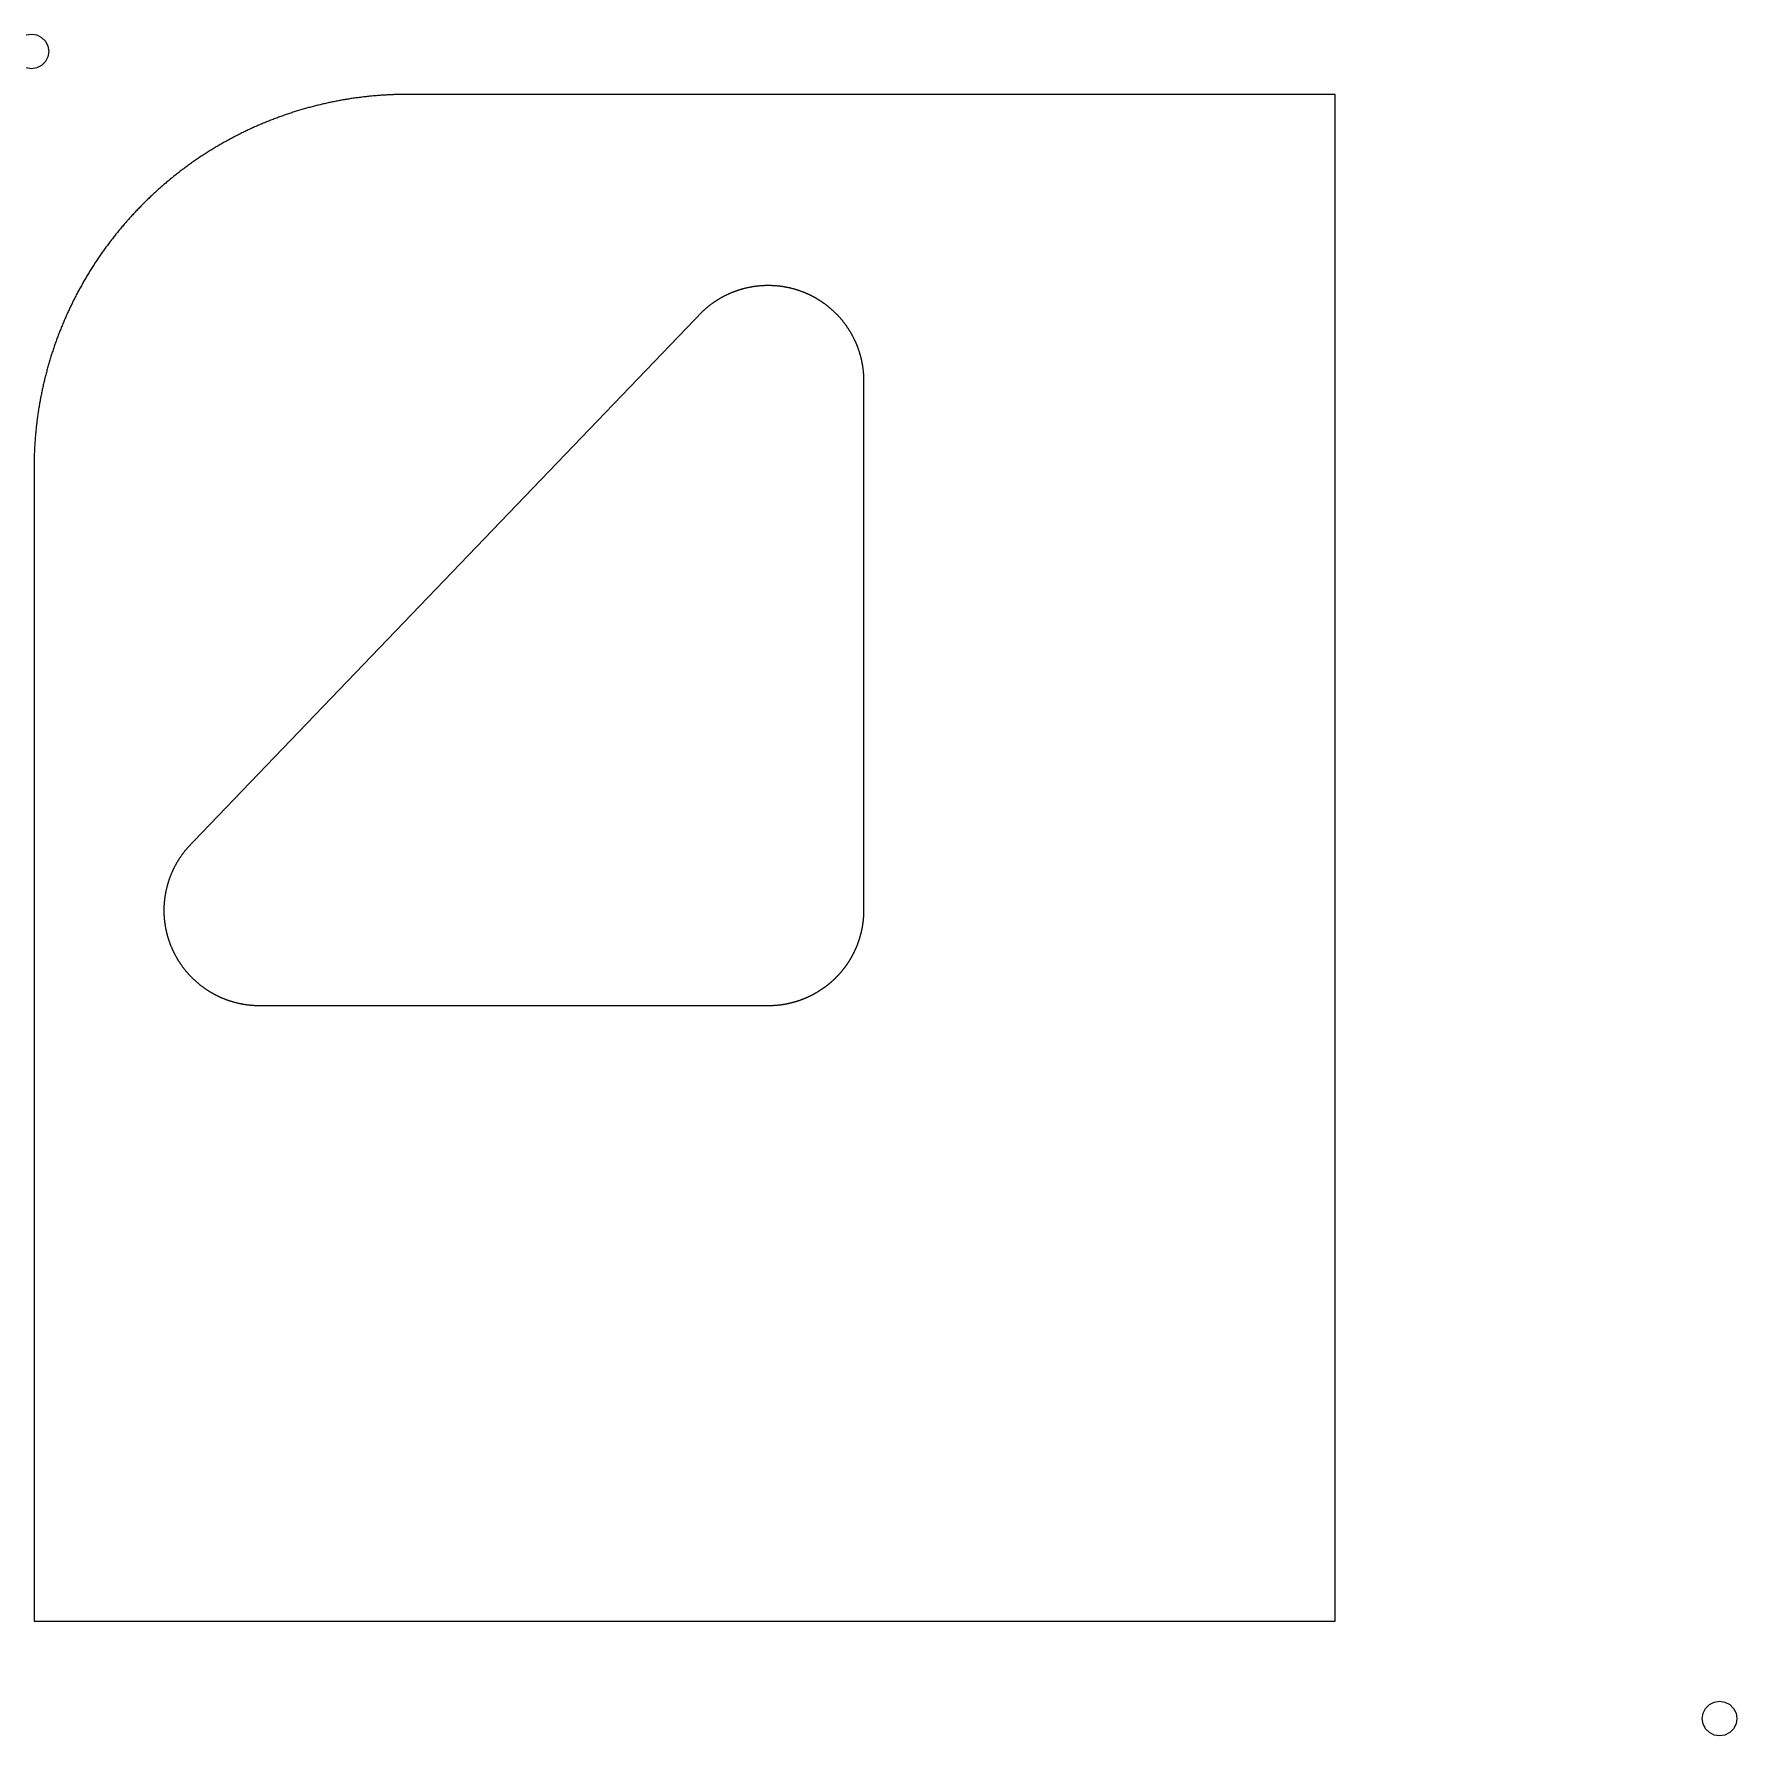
# Model space of a CAD drawing. Header units: millimetres. Extents: x -59 to 138, y 145 to 353.
# Drawn here: x 39.5 to 137.6, y 144.7 to 242.8 of the extents above; entities that cross this region are included whole.
import ezdxf

# ---------------------------------------------------------------- set-up
doc = ezdxf.new("R2010")
doc.units = ezdxf.units.MM
doc.layers.add('TOP_Full_CutOut_90', color=7, linetype='Continuous')
doc.layers.add('TOP_Full_CutOut_90_1', color=7, linetype='Continuous', lineweight=18)
doc.layers.add('TOP_Full_CutOut_90_2', color=7, linetype='Continuous', lineweight=18)

msp = doc.modelspace()

# ---------------------------------------------------------------- linework, layer by layer
at = {"layer": 'TOP_Full_CutOut_90'}
for points in [[(40.295972, 241.7514), (40.247028, 241.442384), (40.104988, 241.163615), (39.883757, 240.942384), (39.604988, 240.800344), (39.295972, 240.7514), (38.986955, 240.800344), (38.708186, 240.942384), (38.486955, 241.163615), (38.344915, 241.442384), (38.295972, 241.7514), (38.344915, 242.060417), (38.486955, 242.339186), (38.708186, 242.560417), (38.986955, 242.702457), (39.295972, 242.7514), (39.604988, 242.702457), (39.883757, 242.560417), (40.104988, 242.339186), (40.247028, 242.060417), (40.295972, 241.7514)], [(135.598036, 145.657456), (135.646979, 145.966473), (135.789019, 146.245241), (136.010251, 146.466473), (136.289019, 146.608513), (136.598036, 146.657456), (136.907053, 146.608513), (137.185821, 146.466473), (137.407053, 146.245241), (137.549093, 145.966473), (137.598036, 145.657456), (137.549093, 145.348439), (137.407053, 145.069671), (137.185821, 144.848439), (136.907053, 144.706399), (136.598036, 144.657456), (136.289019, 144.706399), (136.010251, 144.848439), (135.789019, 145.069671), (135.646979, 145.348439), (135.598036, 145.657456)]]:
    msp.add_lwpolyline(points, close=True, dxfattribs=at)
at = {"layer": 'TOP_Full_CutOut_90_1', "linetype": 'Continuous', "ltscale": 5}
msp.add_lwpolyline([(87.263082, 192.241537), (87.263055, 192.224254), (87.262973, 192.206971), (87.262837, 192.189688), (87.262647, 192.172406), (87.262403, 192.155124), (87.262104, 192.137843), (87.261751, 192.120564), (87.261344, 192.103285), (87.260882, 192.086008), (87.260366, 192.068733), (87.259796, 192.051459), (87.259172, 192.034187), (87.258493, 192.016917), (87.25776, 191.999649), (87.256973, 191.982384), (87.256131, 191.965121), (87.255235, 191.947861), (87.254285, 191.930604), (87.253281, 191.91335), (87.252223, 191.896099), (87.25111, 191.878851), (87.249943, 191.861607), (87.248722, 191.844367), (87.247447, 191.827131), (87.246118, 191.809899), (87.244734, 191.792671), (87.243297, 191.775448), (87.241805, 191.758229), (87.240259, 191.741015), (87.238659, 191.723806), (87.237005, 191.706602), (87.235297, 191.689403), (87.233535, 191.67221), (87.231719, 191.655023), (87.229849, 191.637841), (87.227925, 191.620665), (87.225947, 191.603495), (87.223915, 191.586332), (87.221829, 191.569175), (87.219689, 191.552025), (87.217496, 191.534881), (87.215248, 191.517745), (87.212947, 191.500615), (87.210591, 191.483493), (87.208182, 191.466379), (87.20572, 191.449272), (87.203203, 191.432173), (87.200633, 191.415082), (87.198009, 191.397999), (87.195331, 191.380924), (87.1926, 191.363858), (87.189815, 191.3468), (87.186977, 191.329752), (87.184085, 191.312712), (87.181139, 191.295682), (87.17814, 191.278661), (87.175088, 191.261649), (87.171982, 191.244647), (87.168823, 191.227655), (87.16561, 191.210673), (87.162344, 191.193701), (87.159024, 191.17674), (87.155652, 191.159789), (87.152226, 191.142848), (87.148747, 191.125919), (87.145214, 191.109), (87.141629, 191.092093), (87.13799, 191.075197), (87.134299, 191.058313), (87.130554, 191.04144), (87.126756, 191.024579), (87.122905, 191.00773), (87.119002, 190.990894), (87.115045, 190.974069), (87.111036, 190.957258), (87.106974, 190.940458), (87.102859, 190.923672), (87.098691, 190.906899), (87.094471, 190.890139), (87.090198, 190.873392), (87.085872, 190.856659), (87.081494, 190.839939), (87.077064, 190.823234), (87.07258, 190.806542), (87.068045, 190.789864), (87.063457, 190.773201), (87.058817, 190.756552), (87.054124, 190.739918), (87.049379, 190.723299), (87.044582, 190.706695), (87.039733, 190.690106), (87.034832, 190.673532), (87.029878, 190.656974), (87.024873, 190.640431), (87.019816, 190.623905), (87.014706, 190.607394), (87.009545, 190.590899), (87.004332, 190.574421), (86.999068, 190.557959), (86.993751, 190.541513), (86.988383, 190.525085), (86.982964, 190.508673), (86.977493, 190.492279), (86.97197, 190.475902), (86.966396, 190.459542), (86.96077, 190.4432), (86.955094, 190.426875), (86.949366, 190.410569), (86.943586, 190.394281), (86.937756, 190.37801), (86.931874, 190.361759), (86.925942, 190.345525), (86.919958, 190.329311), (86.913924, 190.313115), (86.907838, 190.296939), (86.901702, 190.280782), (86.895515, 190.264644), (86.889278, 190.248525), (86.88299, 190.232426), (86.876651, 190.216347), (86.870262, 190.200288), (86.863822, 190.18425), (86.857332, 190.168231), (86.850792, 190.152233), (86.844201, 190.136256), (86.83756, 190.120299), (86.83087, 190.104364), (86.824129, 190.088449), (86.817338, 190.072556), (86.810497, 190.056684), (86.803606, 190.040834), (86.796666, 190.025005), (86.789676, 190.009199), (86.782636, 189.993414), (86.775547, 189.977652), (86.768408, 189.961912), (86.76122, 189.946194), (86.753982, 189.930499), (86.746695, 189.914827), (86.739359, 189.899178), (86.731974, 189.883552), (86.72454, 189.86795), (86.717056, 189.85237), (86.709524, 189.836815), (86.701943, 189.821283), (86.694313, 189.805775), (86.686635, 189.790291), (86.678908, 189.774831), (86.671132, 189.759396), (86.663308, 189.743985), (86.655435, 189.728599), (86.647514, 189.713237), (86.639545, 189.697901), (86.631528, 189.68259), (86.623463, 189.667304), (86.615349, 189.652043), (86.607188, 189.636808), (86.598979, 189.621599), (86.590722, 189.606415), (86.582418, 189.591258), (86.574066, 189.576127), (86.565666, 189.561022), (86.557219, 189.545943), (86.548725, 189.530891), (86.540183, 189.515866), (86.531594, 189.500868), (86.522959, 189.485897), (86.514276, 189.470953), (86.505546, 189.456037), (86.496769, 189.441148), (86.487946, 189.426286), (86.479076, 189.411453), (86.470159, 189.396647), (86.461196, 189.38187), (86.452187, 189.36712), (86.443131, 189.352399), (86.434029, 189.337707), (86.424881, 189.323043), (86.415687, 189.308408), (86.406447, 189.293803), (86.397161, 189.279226), (86.387829, 189.264678), (86.378452, 189.25016), (86.369029, 189.235671), (86.359561, 189.221212), (86.350047, 189.206783), (86.340488, 189.192384), (86.330883, 189.178015), (86.321234, 189.163676), (86.31154, 189.149368), (86.3018, 189.13509), (86.292016, 189.120843), (86.282187, 189.106627), (86.272314, 189.092441), (86.262396, 189.078287), (86.252433, 189.064164), (86.242427, 189.050072), (86.232376, 189.036012), (86.22228, 189.021983), (86.212141, 189.007987), (86.201958, 188.994022), (86.191731, 188.980089), (86.18146, 188.966189), (86.171146, 188.95232), (86.160788, 188.938485), (86.150387, 188.924682), (86.139942, 188.910911), (86.129455, 188.897174), (86.118924, 188.883469), (86.10835, 188.869798), (86.097733, 188.85616), (86.087073, 188.842556), (86.076371, 188.828985), (86.065626, 188.815447), (86.054839, 188.801944), (86.044009, 188.788474), (86.033137, 188.775039), (86.022222, 188.761638), (86.011266, 188.748271), (86.000268, 188.734939), (85.989228, 188.721641), (85.978146, 188.708378), (85.967022, 188.69515), (85.955858, 188.681957), (85.944651, 188.668799), (85.933403, 188.655677), (85.922115, 188.64259), (85.910785, 188.629538), (85.899414, 188.616522), (85.888002, 188.603542), (85.87655, 188.590598), (85.865057, 188.57769), (85.853523, 188.564818), (85.841949, 188.551982), (85.830335, 188.539183), (85.81868, 188.52642), (85.806986, 188.513694), (85.795252, 188.501005), (85.783477, 188.488352), (85.771664, 188.475737), (85.75981, 188.463159), (85.747917, 188.450618), (85.735985, 188.438115), (85.724013, 188.425649), (85.712003, 188.413221), (85.699953, 188.400831), (85.687864, 188.388479), (85.675737, 188.376165), (85.663571, 188.363889), (85.651367, 188.351651), (85.639124, 188.339451), (85.626843, 188.327291), (85.614524, 188.315168), (85.602166, 188.303085), (85.589771, 188.29104), (85.577338, 188.279035), (85.564868, 188.267068), (85.552359, 188.255141), (85.539814, 188.243253), (85.527231, 188.231405), (85.514611, 188.219596), (85.501954, 188.207827), (85.48926, 188.196098), (85.476529, 188.184409), (85.463761, 188.17276), (85.450957, 188.161151), (85.438117, 188.149582), (85.42524, 188.138054), (85.412327, 188.126566), (85.399378, 188.115119), (85.386393, 188.103713), (85.373373, 188.092347), (85.360316, 188.081023), (85.347225, 188.069739), (85.334097, 188.058497), (85.320935, 188.047296), (85.307737, 188.036137), (85.294505, 188.025019), (85.281237, 188.013942), (85.267935, 188.002908), (85.254598, 187.991915), (85.241227, 187.980964), (85.227821, 187.970055), (85.214382, 187.959189), (85.200908, 187.948365), (85.1874, 187.937583), (85.173858, 187.926843), (85.160283, 187.916147), (85.146674, 187.905493), (85.133031, 187.894881), (85.119356, 187.884313), (85.105647, 187.873788), (85.091905, 187.863306), (85.078131, 187.852867), (85.064323, 187.842471), (85.050483, 187.832119), (85.036611, 187.82181), (85.022706, 187.811545), (85.008769, 187.801324), (84.9948, 187.791147), (84.980799, 187.781013), (84.966766, 187.770924), (84.952702, 187.760879), (84.938606, 187.750878), (84.924479, 187.740921), (84.910321, 187.731009), (84.896131, 187.721141), (84.881911, 187.711318), (84.86766, 187.70154), (84.853378, 187.691807), (84.839065, 187.682118), (84.824723, 187.672475), (84.81035, 187.662876), (84.795947, 187.653323), (84.781514, 187.643815), (84.767051, 187.634353), (84.752558, 187.624936), (84.738036, 187.615564), (84.723485, 187.606239), (84.708904, 187.596959), (84.694295, 187.587725), (84.679656, 187.578537), (84.664988, 187.569395), (84.650292, 187.560299), (84.635568, 187.551249), (84.620815, 187.542246), (84.606033, 187.533289), (84.591224, 187.524378), (84.576387, 187.515514), (84.561522, 187.506697), (84.546629, 187.497926), (84.531709, 187.489203), (84.516762, 187.480526), (84.501787, 187.471896), (84.486785, 187.463314), (84.471757, 187.454778), (84.456701, 187.44629), (84.44162, 187.43785), (84.426511, 187.429456), (84.411376, 187.42111), (84.396216, 187.412812), (84.381029, 187.404562), (84.365816, 187.396359), (84.350578, 187.388204), (84.335314, 187.380097), (84.320024, 187.372038), (84.30471, 187.364027), (84.28937, 187.356064), (84.274006, 187.34815), (84.258616, 187.340283), (84.243202, 187.332466), (84.227763, 187.324696), (84.212301, 187.316975), (84.196813, 187.309303), (84.181302, 187.30168), (84.165767, 187.294105), (84.150209, 187.286579), (84.134626, 187.279103), (84.119021, 187.271675), (84.103392, 187.264296), (84.08774, 187.256966), (84.072065, 187.249686), (84.056367, 187.242455), (84.040646, 187.235273), (84.024903, 187.228141), (84.009138, 187.221058), (83.99335, 187.214025), (83.977541, 187.207041), (83.961709, 187.200107), (83.945856, 187.193223), (83.929982, 187.186389), (83.914086, 187.179604), (83.898168, 187.17287), (83.88223, 187.166186), (83.866271, 187.159551), (83.850291, 187.152967), (83.83429, 187.146434), (83.818269, 187.13995), (83.802227, 187.133517), (83.786166, 187.127135), (83.770084, 187.120803), (83.753983, 187.114521), (83.737862, 187.10829), (83.721721, 187.10211), (83.705562, 187.09598), (83.689382, 187.089902), (83.673184, 187.083874), (83.656968, 187.077897), (83.640732, 187.071971), (83.624478, 187.066096), (83.608205, 187.060273), (83.591914, 187.0545), (83.575606, 187.048779), (83.559279, 187.043109), (83.542934, 187.03749), (83.526572, 187.031922), (83.510193, 187.026407), (83.493796, 187.020942), (83.477382, 187.015529), (83.460952, 187.010168), (83.444504, 187.004859), (83.42804, 186.999601), (83.41156, 186.994395), (83.395063, 186.98924), (83.37855, 186.984138), (83.362021, 186.979087), (83.345476, 186.974089), (83.328916, 186.969142), (83.31234, 186.964248), (83.295749, 186.959405), (83.279143, 186.954615), (83.262522, 186.949877), (83.245886, 186.945191), (83.229235, 186.940558), (83.21257, 186.935977), (83.195891, 186.931448), (83.179197, 186.926972), (83.16249, 186.922548), (83.145768, 186.918177), (83.129033, 186.913858), (83.112285, 186.909592), (83.095523, 186.905379), (83.078748, 186.901218), (83.06196, 186.89711), (83.045159, 186.893055), (83.028346, 186.889052), (83.01152, 186.885103), (82.994681, 186.881206), (82.977831, 186.877362), (82.960969, 186.873572), (82.944094, 186.869834), (82.927208, 186.866149), (82.910311, 186.862517), (82.893402, 186.858939), (82.876482, 186.855414), (82.859551, 186.851941), (82.84261, 186.848522), (82.825657, 186.845157), (82.808694, 186.841844), (82.791721, 186.838585), (82.774738, 186.835379), (82.757744, 186.832227), (82.740741, 186.829128), (82.723728, 186.826083), (82.706706, 186.823091), (82.689674, 186.820152), (82.672634, 186.817267), (82.655584, 186.814436), (82.638525, 186.811658), (82.621458, 186.808934), (82.604382, 186.806263), (82.587298, 186.803646), (82.570206, 186.801083), (82.553106, 186.798574), (82.535998, 186.796118), (82.518883, 186.793716), (82.50176, 186.791368), (82.484629, 186.789073), (82.467492, 186.786833), (82.450347, 186.784646), (82.433196, 186.782514), (82.416038, 186.780435), (82.398874, 186.77841), (82.381704, 186.776439), (82.364527, 186.774522), (82.347344, 186.772659), (82.330156, 186.77085), (82.312962, 186.769095), (82.295763, 186.767394), (82.278558, 186.765747), (82.261348, 186.764154), (82.244134, 186.762616), (82.226914, 186.761131), (82.20969, 186.7597), (82.192462, 186.758324), (82.175229, 186.757002), (82.157993, 186.755734), (82.140752, 186.75452), (82.123508, 186.75336), (82.10626, 186.752255), (82.089009, 186.751203), (82.071754, 186.750206), (82.054497, 186.749263), (82.037236, 186.748375), (82.019973, 186.74754), (82.002707, 186.74676), (81.985439, 186.746034), (81.968169, 186.745363), (81.950897, 186.744745), (81.933623, 186.744182), (81.916347, 186.743673), (81.89907, 186.743219), (81.881791, 186.742819), (81.864511, 186.742473), (81.847231, 186.742181), (81.829949, 186.741944), (81.812667, 186.741761), (81.795384, 186.741632), (81.778101, 186.741558), (81.760817, 186.741538), (52.448222, 186.741542), (52.422027, 186.741615), (52.395833, 186.741813), (52.36964, 186.742136), (52.343449, 186.742583), (52.317261, 186.743156), (52.291075, 186.743852), (52.264893, 186.744674), (52.238716, 186.74562), (52.212543, 186.746691), (52.186375, 186.747887), (52.160214, 186.749207), (52.134059, 186.750652), (52.107911, 186.752221), (52.081772, 186.753915), (52.05564, 186.755733), (52.029517, 186.757676), (52.003404, 186.759743), (51.977301, 186.761934), (51.951209, 186.76425), (51.925128, 186.76669), (51.899059, 186.769254), (51.873003, 186.771942), (51.84696, 186.774755), (51.82093, 186.777691), (51.794915, 186.780752), (51.768914, 186.783936), (51.742929, 186.787244), (51.71696, 186.790675), (51.691008, 186.794231), (51.665073, 186.79791), (51.639155, 186.801712), (51.613256, 186.805638), (51.587377, 186.809687), (51.561516, 186.813859), (51.535676, 186.818155), (51.509857, 186.822573), (51.484059, 186.827114), (51.458282, 186.831779), (51.432529, 186.836565), (51.406798, 186.841475), (51.381091, 186.846507), (51.355409, 186.851661), (51.329751, 186.856938), (51.304119, 186.862337), (51.278512, 186.867857), (51.252932, 186.8735), (51.22738, 186.879264), (51.201855, 186.88515), (51.176358, 186.891158), (51.150891, 186.897287), (51.125453, 186.903537), (51.100044, 186.909908), (51.074667, 186.9164), (51.049321, 186.923013), (51.024006, 186.929747), (50.998724, 186.936601), (50.973475, 186.943575), (50.948259, 186.95067), (50.923077, 186.957885), (50.897931, 186.965219), (50.872819, 186.972673), (50.847743, 186.980247), (50.822703, 186.98794), (50.7977, 186.995752), (50.772735, 187.003683), (50.747808, 187.011733), (50.72292, 187.019902), (50.69807, 187.028189), (50.673261, 187.036594), (50.648491, 187.045117), (50.623763, 187.053759), (50.599076, 187.062518), (50.574431, 187.071394), (50.549829, 187.080388), (50.525269, 187.089498), (50.500754, 187.098726), (50.476282, 187.10807), (50.451856, 187.117531), (50.427474, 187.127108), (50.403139, 187.136801), (50.37885, 187.146609), (50.354608, 187.156534), (50.330414, 187.166573), (50.306267, 187.176728), (50.28217, 187.186998), (50.258121, 187.197382), (50.234122, 187.207881), (50.210174, 187.218494), (50.186276, 187.22922), (50.16243, 187.240061), (50.138635, 187.251015), (50.114893, 187.262082), (50.091204, 187.273262), (50.067569, 187.284555), (50.043987, 187.29596), (50.02046, 187.307478), (49.996989, 187.319107), (49.973573, 187.330848), (49.950213, 187.3427), (49.926909, 187.354664), (49.903663, 187.366738), (49.880475, 187.378923), (49.857345, 187.391218), (49.834274, 187.403624), (49.811263, 187.416139), (49.788311, 187.428763), (49.765419, 187.441497), (49.742589, 187.454339), (49.71982, 187.46729), (49.697112, 187.48035), (49.674468, 187.493517), (49.651886, 187.506792), (49.629368, 187.520175), (49.606913, 187.533664), (49.584523, 187.547261), (49.562199, 187.560964), (49.539939, 187.574773), (49.517746, 187.588687), (49.495619, 187.602708), (49.47356, 187.616833), (49.451567, 187.631064), (49.429643, 187.645399), (49.407788, 187.659839), (49.386001, 187.674382), (49.364284, 187.689029), (49.342637, 187.703779), (49.32106, 187.718632), (49.299555, 187.733588), (49.27812, 187.748646), (49.256758, 187.763806), (49.235469, 187.779067), (49.214252, 187.79443), (49.193108, 187.809893), (49.172039, 187.825457), (49.151044, 187.841121), (49.130123, 187.856886), (49.109278, 187.872749), (49.088509, 187.888712), (49.067816, 187.904773), (49.0472, 187.920933), (49.026661, 187.93719), (49.0062, 187.953546), (48.985816, 187.969998), (48.965512, 187.986548), (48.945286, 188.003194), (48.92514, 188.019936), (48.905074, 188.036774), (48.885088, 188.053707), (48.865183, 188.070735), (48.84536, 188.087858), (48.825618, 188.105075), (48.805959, 188.122386), (48.786382, 188.139791), (48.766888, 188.157288), (48.747478, 188.174878), (48.728152, 188.192561), (48.70891, 188.210335), (48.689753, 188.2282), (48.670682, 188.246157), (48.651696, 188.264204), (48.632796, 188.282342), (48.613983, 188.300569), (48.595257, 188.318886), (48.576618, 188.337291), (48.558068, 188.355785), (48.539605, 188.374368), (48.521232, 188.393038), (48.502947, 188.411795), (48.484752, 188.43064), (48.466647, 188.44957), (48.448632, 188.468587), (48.430708, 188.487689), (48.412875, 188.506877), (48.395134, 188.526149), (48.377485, 188.545505), (48.359928, 188.564945), (48.342464, 188.584469), (48.325093, 188.604076), (48.307816, 188.623765), (48.290633, 188.643536), (48.273544, 188.663389), (48.25655, 188.683323), (48.239651, 188.703337), (48.222847, 188.723432), (48.20614, 188.743607), (48.189528, 188.763861), (48.173014, 188.784194), (48.156596, 188.804605), (48.140276, 188.825095), (48.124053, 188.845662), (48.107929, 188.866305), (48.091903, 188.887026), (48.075976, 188.907822), (48.060148, 188.928695), (48.04442, 188.949642), (48.028792, 188.970664), (48.013264, 188.99176), (47.997836, 189.01293), (47.98251, 189.034173), (47.967285, 189.055489), (47.952162, 189.076877), (47.937141, 189.098337), (47.922222, 189.119868), (47.907406, 189.14147), (47.892692, 189.163142), (47.878083, 189.184884), (47.863577, 189.206696), (47.849175, 189.228576), (47.834877, 189.250525), (47.820684, 189.272541), (47.806597, 189.294625), (47.792614, 189.316776), (47.778737, 189.338993), (47.764966, 189.361276), (47.751302, 189.383624), (47.737744, 189.406037), (47.724293, 189.428515), (47.710949, 189.451056), (47.697712, 189.47366), (47.684584, 189.496328), (47.671563, 189.519057), (47.658651, 189.541848), (47.645848, 189.564701), (47.633153, 189.587614), (47.620568, 189.610588), (47.608093, 189.633621), (47.595727, 189.656713), (47.583471, 189.679864), (47.571326, 189.703073), (47.559291, 189.726339), (47.547368, 189.749663), (47.535555, 189.773043), (47.523855, 189.796479), (47.512265, 189.819971), (47.500788, 189.843518), (47.489423, 189.867119), (47.478171, 189.890773), (47.467032, 189.914482), (47.456005, 189.938242), (47.445092, 189.962056), (47.434292, 189.98592), (47.423606, 190.009837), (47.413035, 190.033803), (47.402577, 190.05782), (47.392234, 190.081886), (47.382005, 190.106001), (47.371892, 190.130165), (47.361894, 190.154377), (47.352011, 190.178636), (47.342244, 190.202941), (47.332593, 190.227293), (47.323058, 190.251691), (47.313639, 190.276134), (47.304336, 190.300621), (47.295151, 190.325153), (47.286082, 190.349727), (47.277131, 190.374345), (47.268297, 190.399005), (47.25958, 190.423707), (47.250981, 190.44845), (47.2425, 190.473234), (47.234137, 190.498058), (47.225893, 190.522922), (47.217767, 190.547824), (47.20976, 190.572765), (47.201871, 190.597744), (47.194102, 190.62276), (47.186452, 190.647813), (47.178921, 190.672902), (47.17151, 190.698026), (47.164219, 190.723186), (47.157047, 190.748379), (47.149996, 190.773607), (47.143065, 190.798868), (47.136254, 190.824162), (47.129564, 190.849488), (47.122994, 190.874846), (47.116545, 190.900234), (47.110218, 190.925653), (47.104011, 190.951102), (47.097926, 190.97658), (47.091962, 191.002087), (47.08612, 191.027622), (47.080399, 191.053184), (47.0748, 191.078774), (47.069323, 191.10439), (47.063968, 191.130031), (47.058736, 191.155698), (47.053625, 191.181389), (47.048637, 191.207105), (47.043772, 191.232844), (47.039029, 191.258606), (47.034409, 191.28439), (47.029912, 191.310196), (47.025538, 191.336022), (47.021287, 191.36187), (47.017159, 191.387737), (47.013154, 191.413624), (47.009272, 191.43953), (47.005514, 191.465454), (47.00188, 191.491395), (46.998369, 191.517353), (46.994982, 191.543328), (46.991718, 191.569319), (46.988579, 191.595325), (46.985563, 191.621345), (46.982671, 191.64738), (46.979903, 191.673428), (46.97726, 191.699489), (46.97474, 191.725562), (46.972345, 191.751647), (46.970074, 191.777743), (46.967927, 191.80385), (46.965905, 191.829967), (46.964007, 191.856092), (46.962233, 191.882227), (46.960584, 191.90837), (46.959059, 191.93452), (46.95766, 191.960678), (46.956384, 191.986841), (46.955233, 192.013011), (46.954207, 192.039185), (46.953306, 192.065365), (46.952529, 192.091548), (46.951877, 192.117734), (46.95135, 192.143924), (46.950947, 192.170116), (46.95067, 192.196309), (46.950516, 192.222503), (46.950488, 192.248698), (46.950585, 192.274892), (46.950806, 192.301086), (46.951152, 192.327279), (46.951623, 192.353469), (46.952218, 192.379657), (46.952938, 192.405842), (46.953783, 192.432023), (46.954753, 192.4582), (46.955847, 192.484372), (46.957066, 192.510538), (46.958409, 192.536698), (46.959877, 192.562852), (46.96147, 192.588998), (46.963187, 192.615137), (46.965028, 192.641267), (46.966994, 192.667388), (46.969085, 192.693499), (46.971299, 192.7196), (46.973638, 192.74569), (46.976101, 192.771768), (46.978689, 192.797835), (46.9814, 192.823889), (46.984236, 192.84993), (46.987195, 192.875957), (46.990279, 192.90197), (46.993486, 192.927967), (46.996817, 192.953949), (47.000272, 192.979915), (47.003851, 193.005864), (47.007553, 193.031796), (47.011378, 193.05771), (47.015327, 193.083606), (47.019399, 193.109482), (47.023594, 193.135338), (47.027913, 193.161175), (47.032354, 193.18699), (47.036918, 193.212784), (47.041606, 193.238556), (47.046415, 193.264306), (47.051348, 193.290032), (47.056403, 193.315734), (47.06158, 193.341412), (47.066879, 193.367065), (47.072301, 193.392693), (47.077844, 193.418294), (47.08351, 193.443869), (47.089297, 193.469417), (47.095206, 193.494936), (47.101236, 193.520427), (47.107388, 193.54589), (47.11366, 193.571322), (47.120054, 193.596725), (47.126569, 193.622096), (47.133204, 193.647437), (47.139961, 193.672745), (47.146837, 193.698021), (47.153834, 193.723264), (47.160951, 193.748474), (47.168188, 193.773649), (47.175545, 193.798789), (47.183021, 193.823894), (47.190617, 193.848963), (47.198333, 193.873996), (47.206167, 193.898992), (47.21412, 193.92395), (47.222192, 193.94887), (47.230383, 193.973751), (47.238692, 193.998593), (47.24712, 194.023395), (47.255665, 194.048157), (47.264328, 194.072878), (47.273109, 194.097557), (47.282008, 194.122194), (47.291023, 194.146788), (47.300156, 194.17134), (47.309405, 194.195847), (47.318771, 194.22031), (47.328254, 194.244728), (47.337852, 194.269101), (47.347567, 194.293428), (47.357397, 194.317708), (47.367343, 194.341941), (47.377404, 194.366127), (47.38758, 194.390264), (47.397871, 194.414353), (47.408277, 194.438392), (47.418797, 194.462381), (47.429431, 194.48632), (47.440179, 194.510208), (47.451041, 194.534045), (47.462016, 194.55783), (47.473105, 194.581562), (47.484306, 194.605241), (47.49562, 194.628866), (47.507046, 194.652438), (47.518584, 194.675954), (47.530234, 194.699416), (47.541996, 194.722821), (47.553869, 194.746171), (47.565854, 194.769463), (47.577949, 194.792698), (47.590154, 194.815876), (47.60247, 194.838995), (47.614896, 194.862055), (47.627431, 194.885055), (47.640076, 194.907996), (47.65283, 194.930876), (47.665693, 194.953695), (47.678664, 194.976453), (47.691744, 194.999148), (47.704932, 195.021781), (47.718227, 195.044351), (47.731629, 195.066858), (47.745139, 195.0893), (47.758755, 195.111678), (47.772478, 195.13399), (47.786307, 195.156237), (47.800241, 195.178418), (47.814281, 195.200532), (47.828427, 195.222579), (47.842677, 195.244559), (47.857032, 195.26647), (47.87149, 195.288313), (47.886053, 195.310087), (47.900719, 195.331791), (47.915489, 195.353425), (47.930361, 195.374988), (47.945336, 195.396481), (47.960413, 195.417901), (47.975592, 195.43925), (47.990872, 195.460526), (48.006254, 195.481729), (48.021736, 195.502859), (48.037319, 195.523915), (48.053002, 195.544896), (48.068784, 195.565802), (48.084666, 195.586633), (48.100647, 195.607388), (48.116727, 195.628067), (48.132905, 195.648668), (48.149181, 195.669193), (48.165555, 195.68964), (48.182026, 195.710008), (48.198593, 195.730298), (48.215257, 195.750509), (48.232017, 195.77064), (48.248873, 195.790691), (48.265824, 195.810662), (48.28287, 195.830552), (48.300011, 195.85036), (48.317245, 195.870086), (48.334574, 195.88973), (48.351996, 195.909292), (48.36951, 195.92877), (48.387118, 195.948164), (48.404817, 195.967475), (48.422608, 195.986701), (48.440491, 196.005842), (48.458465, 196.024897), (48.476529, 196.043867), (48.494683, 196.06275), (48.512927, 196.081547), (48.53126, 196.100257), (48.549683, 196.118879), (48.568193, 196.137413), (48.586792, 196.155859), (48.605479, 196.174216), (48.624252, 196.192484), (48.643113, 196.210662), (48.662059, 196.228751), (77.974662, 226.758961), (77.993289, 226.776576), (78.011997, 226.794105), (78.030787, 226.811546), (78.049658, 226.828899), (78.06861, 226.846164), (78.087642, 226.863341), (78.106754, 226.880429), (78.125945, 226.897427), (78.145216, 226.914336), (78.164565, 226.931155), (78.183992, 226.947883), (78.203497, 226.964521), (78.223079, 226.981068), (78.242738, 226.997523), (78.262474, 227.013886), (78.282285, 227.030157), (78.302173, 227.046336), (78.322135, 227.062422), (78.342172, 227.078414), (78.362284, 227.094313), (78.38247, 227.110118), (78.402729, 227.125829), (78.42306, 227.141445), (78.443465, 227.156966), (78.463942, 227.172392), (78.48449, 227.187723), (78.50511, 227.202957), (78.5258, 227.218095), (78.546561, 227.233137), (78.567391, 227.248081), (78.588291, 227.262929), (78.60926, 227.277678), (78.630298, 227.29233), (78.651403, 227.306884), (78.672577, 227.321339), (78.693817, 227.335695), (78.715124, 227.349952), (78.736497, 227.36411), (78.757936, 227.378168), (78.779441, 227.392125), (78.80101, 227.405983), (78.822643, 227.419739), (78.844341, 227.433395), (78.866102, 227.446949), (78.887925, 227.460402), (78.909812, 227.473753), (78.93176, 227.487002), (78.953769, 227.500148), (78.97584, 227.513192), (78.997972, 227.526132), (79.020163, 227.538969), (79.042414, 227.551703), (79.064724, 227.564333), (79.087093, 227.576859), (79.10952, 227.58928), (79.132004, 227.601597), (79.154546, 227.613808), (79.177144, 227.625915), (79.199799, 227.637916), (79.222509, 227.649811), (79.245275, 227.6616), (79.268095, 227.673283), (79.290969, 227.68486), (79.313897, 227.69633), (79.336879, 227.707692), (79.359913, 227.718948), (79.382999, 227.730096), (79.406137, 227.741136), (79.429326, 227.752069), (79.452566, 227.762893), (79.475856, 227.773609), (79.499196, 227.784216), (79.522585, 227.794714), (79.546023, 227.805103), (79.569508, 227.815382), (79.593042, 227.825552), (79.616622, 227.835613), (79.64025, 227.845563), (79.663923, 227.855403), (79.687642, 227.865132), (79.711406, 227.874751), (79.735215, 227.884259), (79.759068, 227.893656), (79.782964, 227.902942), (79.806903, 227.912116), (79.830885, 227.921178), (79.854909, 227.930129), (79.878974, 227.938967), (79.90308, 227.947693), (79.927227, 227.956307), (79.951413, 227.964808), (79.975639, 227.973196), (79.999904, 227.981472), (80.024207, 227.989634), (80.048547, 227.997682), (80.072925, 228.005618), (80.09734, 228.013439), (80.121791, 228.021146), (80.146278, 228.02874), (80.170799, 228.036219), (80.195356, 228.043584), (80.219946, 228.050834), (80.24457, 228.05797), (80.269227, 228.064991), (80.293916, 228.071897), (80.318638, 228.078687), (80.34339, 228.085362), (80.368174, 228.091922), (80.392988, 228.098366), (80.417831, 228.104695), (80.442704, 228.110908), (80.467606, 228.117004), (80.492535, 228.122985), (80.517492, 228.128849), (80.542477, 228.134597), (80.567488, 228.140228), (80.592524, 228.145743), (80.617587, 228.151141), (80.642674, 228.156422), (80.667785, 228.161586), (80.692921, 228.166633), (80.718079, 228.171562), (80.74326, 228.176375), (80.768464, 228.18107), (80.793689, 228.185647), (80.818935, 228.190107), (80.844201, 228.194449), (80.869488, 228.198673), (80.894794, 228.20278), (80.920119, 228.206768), (80.945462, 228.210638), (80.970823, 228.21439), (80.996201, 228.218024), (81.021596, 228.22154), (81.047007, 228.224937), (81.072433, 228.228215), (81.097875, 228.231375), (81.123331, 228.234417), (81.1488, 228.237339), (81.174284, 228.240143), (81.199779, 228.242829), (81.225288, 228.245395), (81.250808, 228.247842), (81.276339, 228.250171), (81.30188, 228.25238), (81.327432, 228.25447), (81.352993, 228.256441), (81.378563, 228.258293), (81.404141, 228.260026), (81.429727, 228.26164), (81.455321, 228.263134), (81.480921, 228.264509), (81.506527, 228.265764), (81.532139, 228.2669), (81.557756, 228.267917), (81.583377, 228.268815), (81.609002, 228.269593), (81.63463, 228.270251), (81.660262, 228.27079), (81.685895, 228.27121), (81.711531, 228.27151), (81.737167, 228.27169), (81.762804, 228.271751), (81.788441, 228.271693), (81.814077, 228.271515), (81.839712, 228.271218), (81.865346, 228.270801), (81.890977, 228.270264), (81.916606, 228.269608), (81.942231, 228.268833), (81.967852, 228.267938), (81.993469, 228.266924), (82.019081, 228.265791), (82.044687, 228.264538), (82.070288, 228.263165), (82.095881, 228.261674), (82.121468, 228.260063), (82.147046, 228.258333), (82.172616, 228.256484), (82.198178, 228.254515), (82.223729, 228.252427), (82.249271, 228.250221), (82.274802, 228.247895), (82.300323, 228.24545), (82.325831, 228.242887), (82.351327, 228.240204), (82.376811, 228.237403), (82.402281, 228.234483), (82.427737, 228.231444), (82.453179, 228.228286), (82.478606, 228.22501), (82.504017, 228.221616), (82.529412, 228.218103), (82.554791, 228.214472), (82.580152, 228.210722), (82.605495, 228.206855), (82.630821, 228.202869), (82.656127, 228.198765), (82.681414, 228.194544), (82.706681, 228.190204), (82.731928, 228.185747), (82.757153, 228.181172), (82.782357, 228.17648), (82.807539, 228.17167), (82.832698, 228.166743), (82.857834, 228.161699), (82.882946, 228.156537), (82.908033, 228.151259), (82.933096, 228.145863), (82.958133, 228.140351), (82.983145, 228.134722), (83.00813, 228.128977), (83.033088, 228.123116), (83.058018, 228.117138), (83.08292, 228.111044), (83.107794, 228.104833), (83.132638, 228.098508), (83.157452, 228.092066), (83.182236, 228.085509), (83.20699, 228.078836), (83.231712, 228.072048), (83.256402, 228.065145), (83.281059, 228.058126), (83.305684, 228.050993), (83.330275, 228.043745), (83.354832, 228.036383), (83.379355, 228.028906), (83.403842, 228.021315), (83.428294, 228.01361), (83.452709, 228.005791), (83.477088, 227.997859), (83.50143, 227.989813), (83.525734, 227.981653), (83.549999, 227.97338), (83.574226, 227.964995), (83.598413, 227.956496), (83.622561, 227.947885), (83.646668, 227.939161), (83.670734, 227.930325), (83.694759, 227.921377), (83.718741, 227.912317), (83.742682, 227.903145), (83.766579, 227.893862), (83.790433, 227.884468), (83.814242, 227.874962), (83.838007, 227.865346), (83.861727, 227.855619), (83.885402, 227.845781), (83.90903, 227.835834), (83.932612, 227.825776), (83.956146, 227.815608), (83.979633, 227.805331), (84.003072, 227.794944), (84.026462, 227.784449), (84.049803, 227.773844), (84.073094, 227.763131), (84.096335, 227.752309), (84.119525, 227.741379), (84.142664, 227.730341), (84.165752, 227.719195), (84.188787, 227.707942), (84.211769, 227.696582), (84.234699, 227.685114), (84.257574, 227.67354), (84.280396, 227.661859), (84.303162, 227.650073), (84.325874, 227.63818), (84.34853, 227.626181), (84.371129, 227.614077), (84.393672, 227.601867), (84.416158, 227.589553), (84.438586, 227.577134), (84.460956, 227.564611), (84.483268, 227.551983), (84.50552, 227.539252), (84.527713, 227.526417), (84.549845, 227.513479), (84.571917, 227.500437), (84.593929, 227.487293), (84.615878, 227.474047), (84.637766, 227.460698), (84.659591, 227.447248), (84.681353, 227.433695), (84.703052, 227.420042), (84.724687, 227.406288), (84.746257, 227.392432), (84.767763, 227.378477), (84.789204, 227.364421), (84.810578, 227.350266), (84.831887, 227.336011), (84.853129, 227.321657), (84.874303, 227.307204), (84.89541, 227.292653), (84.91645, 227.278003), (84.93742, 227.263255), (84.958322, 227.24841), (84.979154, 227.233468), (84.999916, 227.218428), (85.020608, 227.203292), (85.041229, 227.18806), (85.061779, 227.172732), (85.082257, 227.157308), (85.102663, 227.141789), (85.122997, 227.126175), (85.143258, 227.110466), (85.163445, 227.094663), (85.183558, 227.078766), (85.203597, 227.062776), (85.223561, 227.046692), (85.24345, 227.030515), (85.263263, 227.014246), (85.283001, 226.997885), (85.302662, 226.981432), (85.322245, 226.964887), (85.341752, 226.948252), (85.361181, 226.931525), (85.380532, 226.914708), (85.399804, 226.897802), (85.418997, 226.880805), (85.43811, 226.863719), (85.457144, 226.846545), (85.476098, 226.829281), (85.49497, 226.81193), (85.513762, 226.794491), (85.532472, 226.776964), (85.551101, 226.759351), (85.569647, 226.741651), (85.58811, 226.723864), (85.606491, 226.705992), (85.624787, 226.688034), (85.643, 226.669991), (85.661129, 226.651863), (85.679172, 226.633651), (85.697131, 226.615356), (85.715004, 226.596976), (85.732792, 226.578514), (85.750493, 226.559969), (85.768108, 226.541341), (85.785635, 226.522632), (85.803075, 226.503841), (85.820428, 226.484969), (85.837692, 226.466016), (85.854867, 226.446983), (85.871954, 226.427871), (85.888952, 226.408679), (85.905859, 226.389407), (85.922677, 226.370057), (85.939405, 226.350629), (85.956041, 226.331124), (85.972587, 226.311541), (85.989041, 226.291881), (86.005403, 226.272144), (86.021673, 226.252332), (86.037851, 226.232443), (86.053936, 226.21248), (86.069927, 226.192442), (86.085825, 226.172329), (86.101629, 226.152143), (86.117339, 226.131883), (86.132954, 226.111551), (86.148474, 226.091145), (86.163899, 226.070668), (86.179228, 226.050119), (86.194462, 226.029498), (86.209599, 226.008807), (86.224639, 225.988046), (86.239583, 225.967214), (86.254429, 225.946313), (86.269178, 225.925344), (86.283828, 225.904305), (86.298381, 225.883199), (86.312835, 225.862025), (86.32719, 225.840784), (86.341446, 225.819476), (86.355602, 225.798102), (86.369659, 225.776662), (86.383616, 225.755157), (86.397472, 225.733587), (86.411227, 225.711953), (86.424882, 225.690255), (86.438435, 225.668494), (86.451887, 225.646669), (86.465237, 225.624782), (86.478484, 225.602833), (86.491629, 225.580823), (86.504672, 225.558751), (86.517611, 225.536619), (86.530447, 225.514427), (86.54318, 225.492176), (86.555808, 225.469865), (86.568333, 225.447496), (86.580753, 225.425068), (86.593069, 225.402583), (86.605279, 225.38004), (86.617384, 225.357441), (86.629384, 225.334786), (86.641278, 225.312075), (86.653066, 225.289309), (86.664748, 225.266488), (86.676324, 225.243613), (86.687792, 225.220685), (86.699154, 225.197703), (86.710408, 225.174668), (86.721555, 225.151581), (86.732594, 225.128443), (86.743525, 225.105253), (86.754348, 225.082013), (86.765063, 225.058722), (86.775668, 225.035382), (86.786165, 225.011992), (86.796553, 224.988554), (86.806832, 224.965068), (86.817, 224.941534), (86.827059, 224.917952), (86.837008, 224.894325), (86.846847, 224.870651), (86.856575, 224.846931), (86.866193, 224.823167), (86.8757, 224.799358), (86.885095, 224.775504), (86.89438, 224.751608), (86.903552, 224.727668), (86.912614, 224.703686), (86.921563, 224.679661), (86.9304, 224.655596), (86.939125, 224.631489), (86.947738, 224.607342), (86.956237, 224.583155), (86.964624, 224.558929), (86.972898, 224.534664), (86.981059, 224.51036), (86.989107, 224.486019), (86.99704, 224.461641), (87.004861, 224.437225), (87.012567, 224.412774), (87.020159, 224.388287), (87.027637, 224.363765), (87.035001, 224.339208), (87.04225, 224.314618), (87.049384, 224.289993), (87.056403, 224.265336), (87.063308, 224.240646), (87.070097, 224.215925), (87.076771, 224.191172), (87.08333, 224.166388), (87.089773, 224.141574), (87.0961, 224.11673), (87.102311, 224.091857), (87.108407, 224.066955), (87.114386, 224.042025), (87.120249, 224.017067), (87.125995, 223.992083), (87.131625, 223.967071), (87.137139, 223.942034), (87.142535, 223.916972), (87.147815, 223.891884), (87.152978, 223.866773), (87.158023, 223.841637), (87.162952, 223.816478), (87.167763, 223.791297), (87.172456, 223.766093), (87.177033, 223.740868), (87.181491, 223.715622), (87.185832, 223.690355), (87.190055, 223.665068), (87.19416, 223.639762), (87.198147, 223.614437), (87.202016, 223.589093), (87.205766, 223.563732), (87.209399, 223.538354), (87.212913, 223.512959), (87.216309, 223.487548), (87.219586, 223.462121), (87.222745, 223.43668), (87.225785, 223.411224), (87.228706, 223.385754), (87.231509, 223.36027), (87.234193, 223.334774), (87.236758, 223.309266), (87.239204, 223.283746), (87.241531, 223.258215), (87.243739, 223.232673), (87.245828, 223.207121), (87.247797, 223.18156), (87.249648, 223.15599), (87.25138, 223.130412), (87.252992, 223.104825), (87.254485, 223.079232), (87.255858, 223.053632), (87.257112, 223.028025), (87.258247, 223.002414), (87.259263, 222.976797), (87.260159, 222.951176), (87.260935, 222.92555), (87.261593, 222.899922), (87.26213, 222.87429), (87.262549, 222.848657), (87.262847, 222.823022), (87.263027, 222.797385), (87.263086, 222.771748), (87.263082, 192.241537)], dxfattribs=at)
at = {"layer": 'TOP_Full_CutOut_90_2'}
msp.add_lwpolyline([(114.4505, 239.271757), (60.9505, 239.271757), (60.882956, 239.271651), (60.815413, 239.271333), (60.747871, 239.270802), (60.68033, 239.27006), (60.612793, 239.269105), (60.545259, 239.267938), (60.477729, 239.266559), (60.410203, 239.264967), (60.342683, 239.263164), (60.275169, 239.261149), (60.207661, 239.258921), (60.140161, 239.256481), (60.072669, 239.253829), (60.005186, 239.250966), (59.937711, 239.24789), (59.870247, 239.244602), (59.802794, 239.241103), (59.735351, 239.237391), (59.667921, 239.233468), (59.600504, 239.229333), (59.5331, 239.224986), (59.465709, 239.220427), (59.398334, 239.215656), (59.330974, 239.210674), (59.263629, 239.205481), (59.196302, 239.200076), (59.128991, 239.194459), (59.061699, 239.188631), (58.994425, 239.182591), (58.927171, 239.176341), (58.859937, 239.169879), (58.792723, 239.163205), (58.72553, 239.156321), (58.65836, 239.149225), (58.591212, 239.141919), (58.524087, 239.134402), (58.456987, 239.126674), (58.389911, 239.118735), (58.32286, 239.110585), (58.255835, 239.102225), (58.188837, 239.093654), (58.121866, 239.084873), (58.054923, 239.075881), (57.988008, 239.06668), (57.921123, 239.057268), (57.854268, 239.047645), (57.787443, 239.037813), (57.720649, 239.027772), (57.653888, 239.01752), (57.587158, 239.007058), (57.520462, 238.996387), (57.4538, 238.985507), (57.387173, 238.974417), (57.32058, 238.963118), (57.254024, 238.95161), (57.187503, 238.939892), (57.12102, 238.927966), (57.054575, 238.915831), (56.988169, 238.903488), (56.921801, 238.890935), (56.855473, 238.878175), (56.789186, 238.865206), (56.722939, 238.852028), (56.656734, 238.838643), (56.590572, 238.82505), (56.524453, 238.811249), (56.458377, 238.79724), (56.392346, 238.783024), (56.32636, 238.768601), (56.260419, 238.75397), (56.194525, 238.739132), (56.128677, 238.724088), (56.062878, 238.708836), (55.997126, 238.693378), (55.931423, 238.677713), (55.86577, 238.661842), (55.800167, 238.645765), (55.734615, 238.629482), (55.669115, 238.612993), (55.603666, 238.596298), (55.53827, 238.579398), (55.472928, 238.562292), (55.40764, 238.544981), (55.342406, 238.527465), (55.277228, 238.509745), (55.212106, 238.491819), (55.14704, 238.473689), (55.082032, 238.455355), (55.017081, 238.436817), (54.95219, 238.418075), (54.887357, 238.399128), (54.822584, 238.379979), (54.757872, 238.360626), (54.693221, 238.341069), (54.628631, 238.32131), (54.564104, 238.301348), (54.49964, 238.281183), (54.43524, 238.260816), (54.370904, 238.240247), (54.306633, 238.219476), (54.242427, 238.198502), (54.178288, 238.177328), (54.114216, 238.155951), (54.05021, 238.134374), (53.986274, 238.112596), (53.922405, 238.090617), (53.858607, 238.068437), (53.794878, 238.046057), (53.73122, 238.023477), (53.667633, 238.000697), (53.604118, 237.977718), (53.540675, 237.954539), (53.477306, 237.931161), (53.41401, 237.907583), (53.350789, 237.883807), (53.287642, 237.859833), (53.224572, 237.83566), (53.161577, 237.81129), (53.09866, 237.786721), (53.03582, 237.761955), (52.973058, 237.736992), (52.910375, 237.711832), (52.847771, 237.686475), (52.785247, 237.660921), (52.722804, 237.635171), (52.660442, 237.609225), (52.598162, 237.583083), (52.535964, 237.556746), (52.473849, 237.530213), (52.411818, 237.503485), (52.349871, 237.476563), (52.288009, 237.449446), (52.226233, 237.422135), (52.164542, 237.39463), (52.102939, 237.366932), (52.041422, 237.339039), (51.979994, 237.310954), (51.918654, 237.282676), (51.857403, 237.254206), (51.796243, 237.225543), (51.735172, 237.196688), (51.674192, 237.167641), (51.613304, 237.138403), (51.552508, 237.108974), (51.491805, 237.079354), (51.431195, 237.049544), (51.370679, 237.019543), (51.310258, 236.989352), (51.249932, 236.958971), (51.189701, 236.928402), (51.129567, 236.897643), (51.06953, 236.866695), (51.00959, 236.835559), (50.949749, 236.804235), (50.890006, 236.772722), (50.830362, 236.741023), (50.770819, 236.709136), (50.711375, 236.677062), (50.652033, 236.644802), (50.592793, 236.612355), (50.533655, 236.579722), (50.474619, 236.546904), (50.415687, 236.513901), (50.356859, 236.480712), (50.298135, 236.447339), (50.239517, 236.413781), (50.181004, 236.38004), (50.122598, 236.346115), (50.064298, 236.312006), (50.006106, 236.277715), (49.948022, 236.243241), (49.890047, 236.208585), (49.83218, 236.173746), (49.774424, 236.138726), (49.716777, 236.103525), (49.659242, 236.068143), (49.601818, 236.03258), (49.544506, 235.996837), (49.487307, 235.960914), (49.43022, 235.924812), (49.373248, 235.88853), (49.316389, 235.85207), (49.259646, 235.815431), (49.203018, 235.778614), (49.146506, 235.74162), (49.09011, 235.704448), (49.033831, 235.667099), (48.97767, 235.629573), (48.921628, 235.591871), (48.865704, 235.553994), (48.809899, 235.515941), (48.754214, 235.477712), (48.698649, 235.439309), (48.643205, 235.400732), (48.587883, 235.36198), (48.532683, 235.323055), (48.477605, 235.283957), (48.422651, 235.244686), (48.36782, 235.205242), (48.313113, 235.165627), (48.258531, 235.12584), (48.204074, 235.085881), (48.149743, 235.045752), (48.095539, 235.005452), (48.041461, 234.964982), (47.987511, 234.924342), (47.933688, 234.883533), (47.879994, 234.842555), (47.82643, 234.801409), (47.772994, 234.760094), (47.719689, 234.718612), (47.666514, 234.676963), (47.613471, 234.635146), (47.560559, 234.593164), (47.507779, 234.551015), (47.455131, 234.508701), (47.402618, 234.466221), (47.350237, 234.423577), (47.297991, 234.380769), (47.24588, 234.337796), (47.193904, 234.29466), (47.142064, 234.251361), (47.09036, 234.207899), (47.038792, 234.164275), (46.987363, 234.12049), (46.936071, 234.076542), (46.884917, 234.032434), (46.833902, 233.988166), (46.783026, 233.943737), (46.73229, 233.899149), (46.681695, 233.854402), (46.63124, 233.809496), (46.580927, 233.764432), (46.530756, 233.719209), (46.480726, 233.67383), (46.43084, 233.628293), (46.381097, 233.5826), (46.331498, 233.536751), (46.282043, 233.490746), (46.232733, 233.444587), (46.183568, 233.398272), (46.134549, 233.351803), (46.085676, 233.305181), (46.036949, 233.258405), (45.98837, 233.211477), (45.939939, 233.164396), (45.891656, 233.117163), (45.843521, 233.069778), (45.795535, 233.022243), (45.7477, 232.974557), (45.700014, 232.926721), (45.652478, 232.878735), (45.605094, 232.830601), (45.557861, 232.782318), (45.51078, 232.733886), (45.463851, 232.685307), (45.417075, 232.636581), (45.370453, 232.587708), (45.323984, 232.538689), (45.27767, 232.489524), (45.23151, 232.440214), (45.185505, 232.390759), (45.139656, 232.341159), (45.093963, 232.291416), (45.048427, 232.24153), (45.003047, 232.191501), (44.957825, 232.141329), (44.912761, 232.091016), (44.867854, 232.040561), (44.823107, 231.989966), (44.778519, 231.93923), (44.73409, 231.888355), (44.689822, 231.83734), (44.645714, 231.786186), (44.601767, 231.734894), (44.557981, 231.683464), (44.514357, 231.631897), (44.470895, 231.580193), (44.427596, 231.528352), (44.38446, 231.476376), (44.341488, 231.424265), (44.298679, 231.372019), (44.256035, 231.319639), (44.213556, 231.267125), (44.171241, 231.214478), (44.129093, 231.161698), (44.08711, 231.108786), (44.045294, 231.055742), (44.003644, 231.002567), (43.962162, 230.949262), (43.920848, 230.895827), (43.879701, 230.842262), (43.838724, 230.788568), (43.797915, 230.734746), (43.757275, 230.680795), (43.716805, 230.626718), (43.676505, 230.572513), (43.636376, 230.518182), (43.596417, 230.463725), (43.55663, 230.409143), (43.517014, 230.354436), (43.477571, 230.299606), (43.438299, 230.244651), (43.399201, 230.189573), (43.360276, 230.134373), (43.321525, 230.079051), (43.282947, 230.023607), (43.244544, 229.968043), (43.206316, 229.912358), (43.168263, 229.856553), (43.130385, 229.800629), (43.092683, 229.744586), (43.055158, 229.688425), (43.017809, 229.632146), (42.980637, 229.575751), (42.943642, 229.519238), (42.906825, 229.46261), (42.870187, 229.405867), (42.833726, 229.349009), (42.797445, 229.292036), (42.761342, 229.23495), (42.725419, 229.17775), (42.689677, 229.120438), (42.654114, 229.063014), (42.618732, 229.005479), (42.58353, 228.947833), (42.54851, 228.890076), (42.513672, 228.83221), (42.479016, 228.774234), (42.444542, 228.71615), (42.41025, 228.657958), (42.376142, 228.599658), (42.342217, 228.541252), (42.308475, 228.482739), (42.274918, 228.424121), (42.241544, 228.365397), (42.208356, 228.306569), (42.175352, 228.247637), (42.142534, 228.188602), (42.109902, 228.129463), (42.077455, 228.070223), (42.045195, 228.010881), (42.013121, 227.951438), (41.981234, 227.891894), (41.949534, 227.83225), (41.918022, 227.772507), (41.886698, 227.712666), (41.855562, 227.652726), (41.824614, 227.592689), (41.793855, 227.532555), (41.763285, 227.472325), (41.732905, 227.411998), (41.702714, 227.351577), (41.672713, 227.291061), (41.642903, 227.230451), (41.613283, 227.169748), (41.583853, 227.108952), (41.554615, 227.048064), (41.525569, 226.987084), (41.496714, 226.926014), (41.468051, 226.864853), (41.43958, 226.803602), (41.411302, 226.742262), (41.383217, 226.680834), (41.355325, 226.619318), (41.327626, 226.557714), (41.300121, 226.496024), (41.27281, 226.434247), (41.245694, 226.372385), (41.218771, 226.310438), (41.192044, 226.248407), (41.165511, 226.186293), (41.139174, 226.124095), (41.113032, 226.061814), (41.087086, 225.999452), (41.061336, 225.937009), (41.035782, 225.874485), (41.010425, 225.811881), (40.985265, 225.749198), (40.960301, 225.686436), (40.935535, 225.623596), (40.910967, 225.560679), (40.886596, 225.497684), (40.862424, 225.434614), (40.838449, 225.371468), (40.814673, 225.308246), (40.791096, 225.244951), (40.767718, 225.181581), (40.744539, 225.118139), (40.721559, 225.054624), (40.69878, 224.991037), (40.6762, 224.927378), (40.65382, 224.86365), (40.63164, 224.799851), (40.609661, 224.735983), (40.587883, 224.672046), (40.566305, 224.608041), (40.544929, 224.543968), (40.523754, 224.479829), (40.502781, 224.415623), (40.48201, 224.351352), (40.46144, 224.287016), (40.441073, 224.222616), (40.420909, 224.158152), (40.400947, 224.093625), (40.381187, 224.029035), (40.361631, 223.964384), (40.342278, 223.899672), (40.323128, 223.834899), (40.304182, 223.770067), (40.28544, 223.705175), (40.266902, 223.640224), (40.248567, 223.575216), (40.230438, 223.51015), (40.212512, 223.445028), (40.194791, 223.37985), (40.177276, 223.314616), (40.159965, 223.249328), (40.142859, 223.183986), (40.125959, 223.11859), (40.109264, 223.053142), (40.092775, 222.987641), (40.076492, 222.922089), (40.060415, 222.856486), (40.044544, 222.790833), (40.028879, 222.72513), (40.013421, 222.659378), (39.998169, 222.593579), (39.983125, 222.527731), (39.968287, 222.461837), (39.953656, 222.395896), (39.939233, 222.32991), (39.925016, 222.263879), (39.911008, 222.197803), (39.897207, 222.131684), (39.883614, 222.065522), (39.870228, 221.999317), (39.857051, 221.933071), (39.844082, 221.866783), (39.831322, 221.800455), (39.818769, 221.734088), (39.806426, 221.667681), (39.794291, 221.601236), (39.782364, 221.534753), (39.770647, 221.468233), (39.759139, 221.401676), (39.74784, 221.335084), (39.73675, 221.268456), (39.725869, 221.201794), (39.715198, 221.135098), (39.704737, 221.068369), (39.694485, 221.001607), (39.684443, 220.934813), (39.674611, 220.867989), (39.664989, 220.801133), (39.655577, 220.734248), (39.646376, 220.667333), (39.637384, 220.60039), (39.628603, 220.533419), (39.620032, 220.466421), (39.611672, 220.399396), (39.603522, 220.332346), (39.595583, 220.265269), (39.587855, 220.198169), (39.580338, 220.131044), (39.573031, 220.063896), (39.565936, 219.996726), (39.559052, 219.929533), (39.552378, 219.86232), (39.545916, 219.795085), (39.539666, 219.727831), (39.533626, 219.660557), (39.527798, 219.593265), (39.522181, 219.525954), (39.516776, 219.458627), (39.511583, 219.391283), (39.5066, 219.323922), (39.50183, 219.256547), (39.497271, 219.189157), (39.492924, 219.121752), (39.488789, 219.054335), (39.484866, 218.986905), (39.481154, 218.919462), (39.477655, 218.852009), (39.474367, 218.784545), (39.471291, 218.717071), (39.468427, 218.649587), (39.465776, 218.582095), (39.463336, 218.514595), (39.461108, 218.447087), (39.459093, 218.379573), (39.45729, 218.312053), (39.455698, 218.244528), (39.454319, 218.176997), (39.453152, 218.109463), (39.452197, 218.041926), (39.451455, 217.974386), (39.450924, 217.906844), (39.450606, 217.8393), (39.4505, 217.771756), (39.4505, 217.771758), (39.4505, 151.271757), (114.4505, 151.271757), (114.4505, 239.271757)], dxfattribs=at)

doc.saveas('drawing.dxf')
